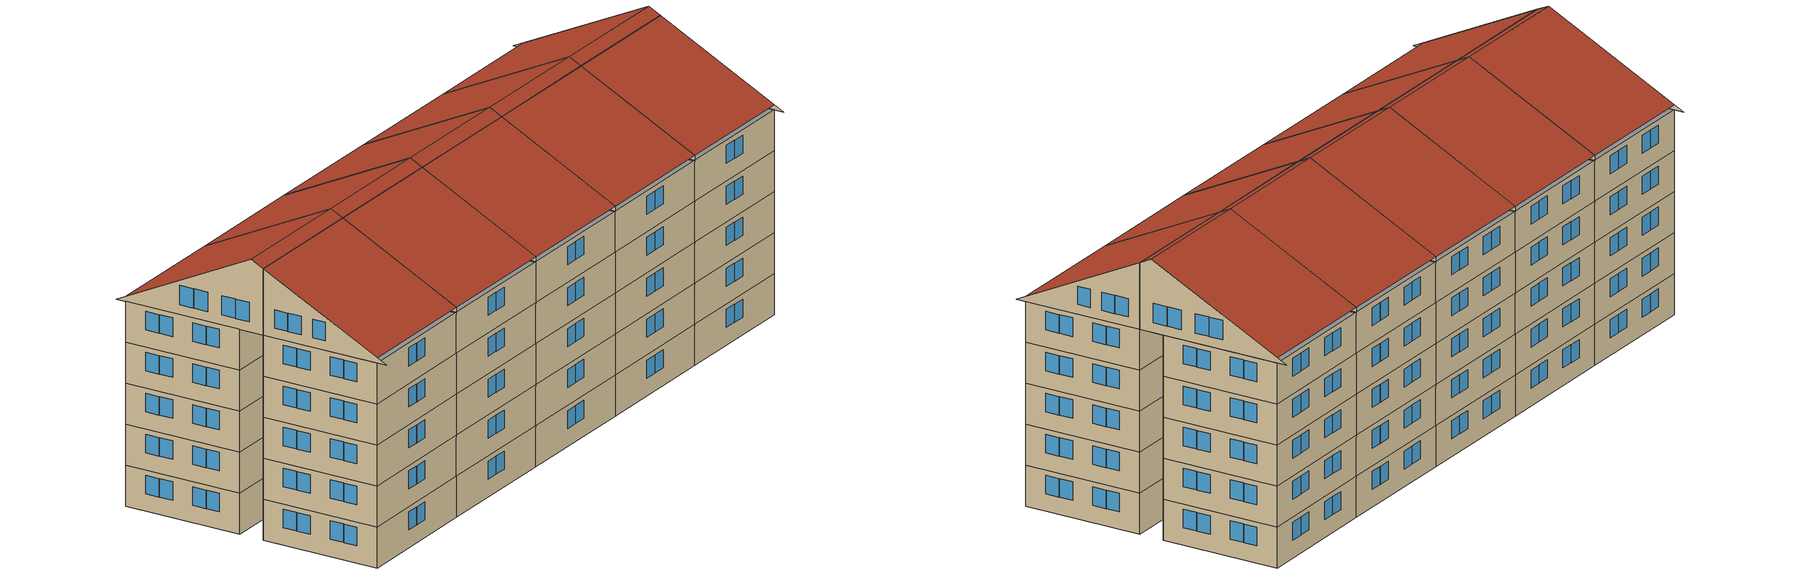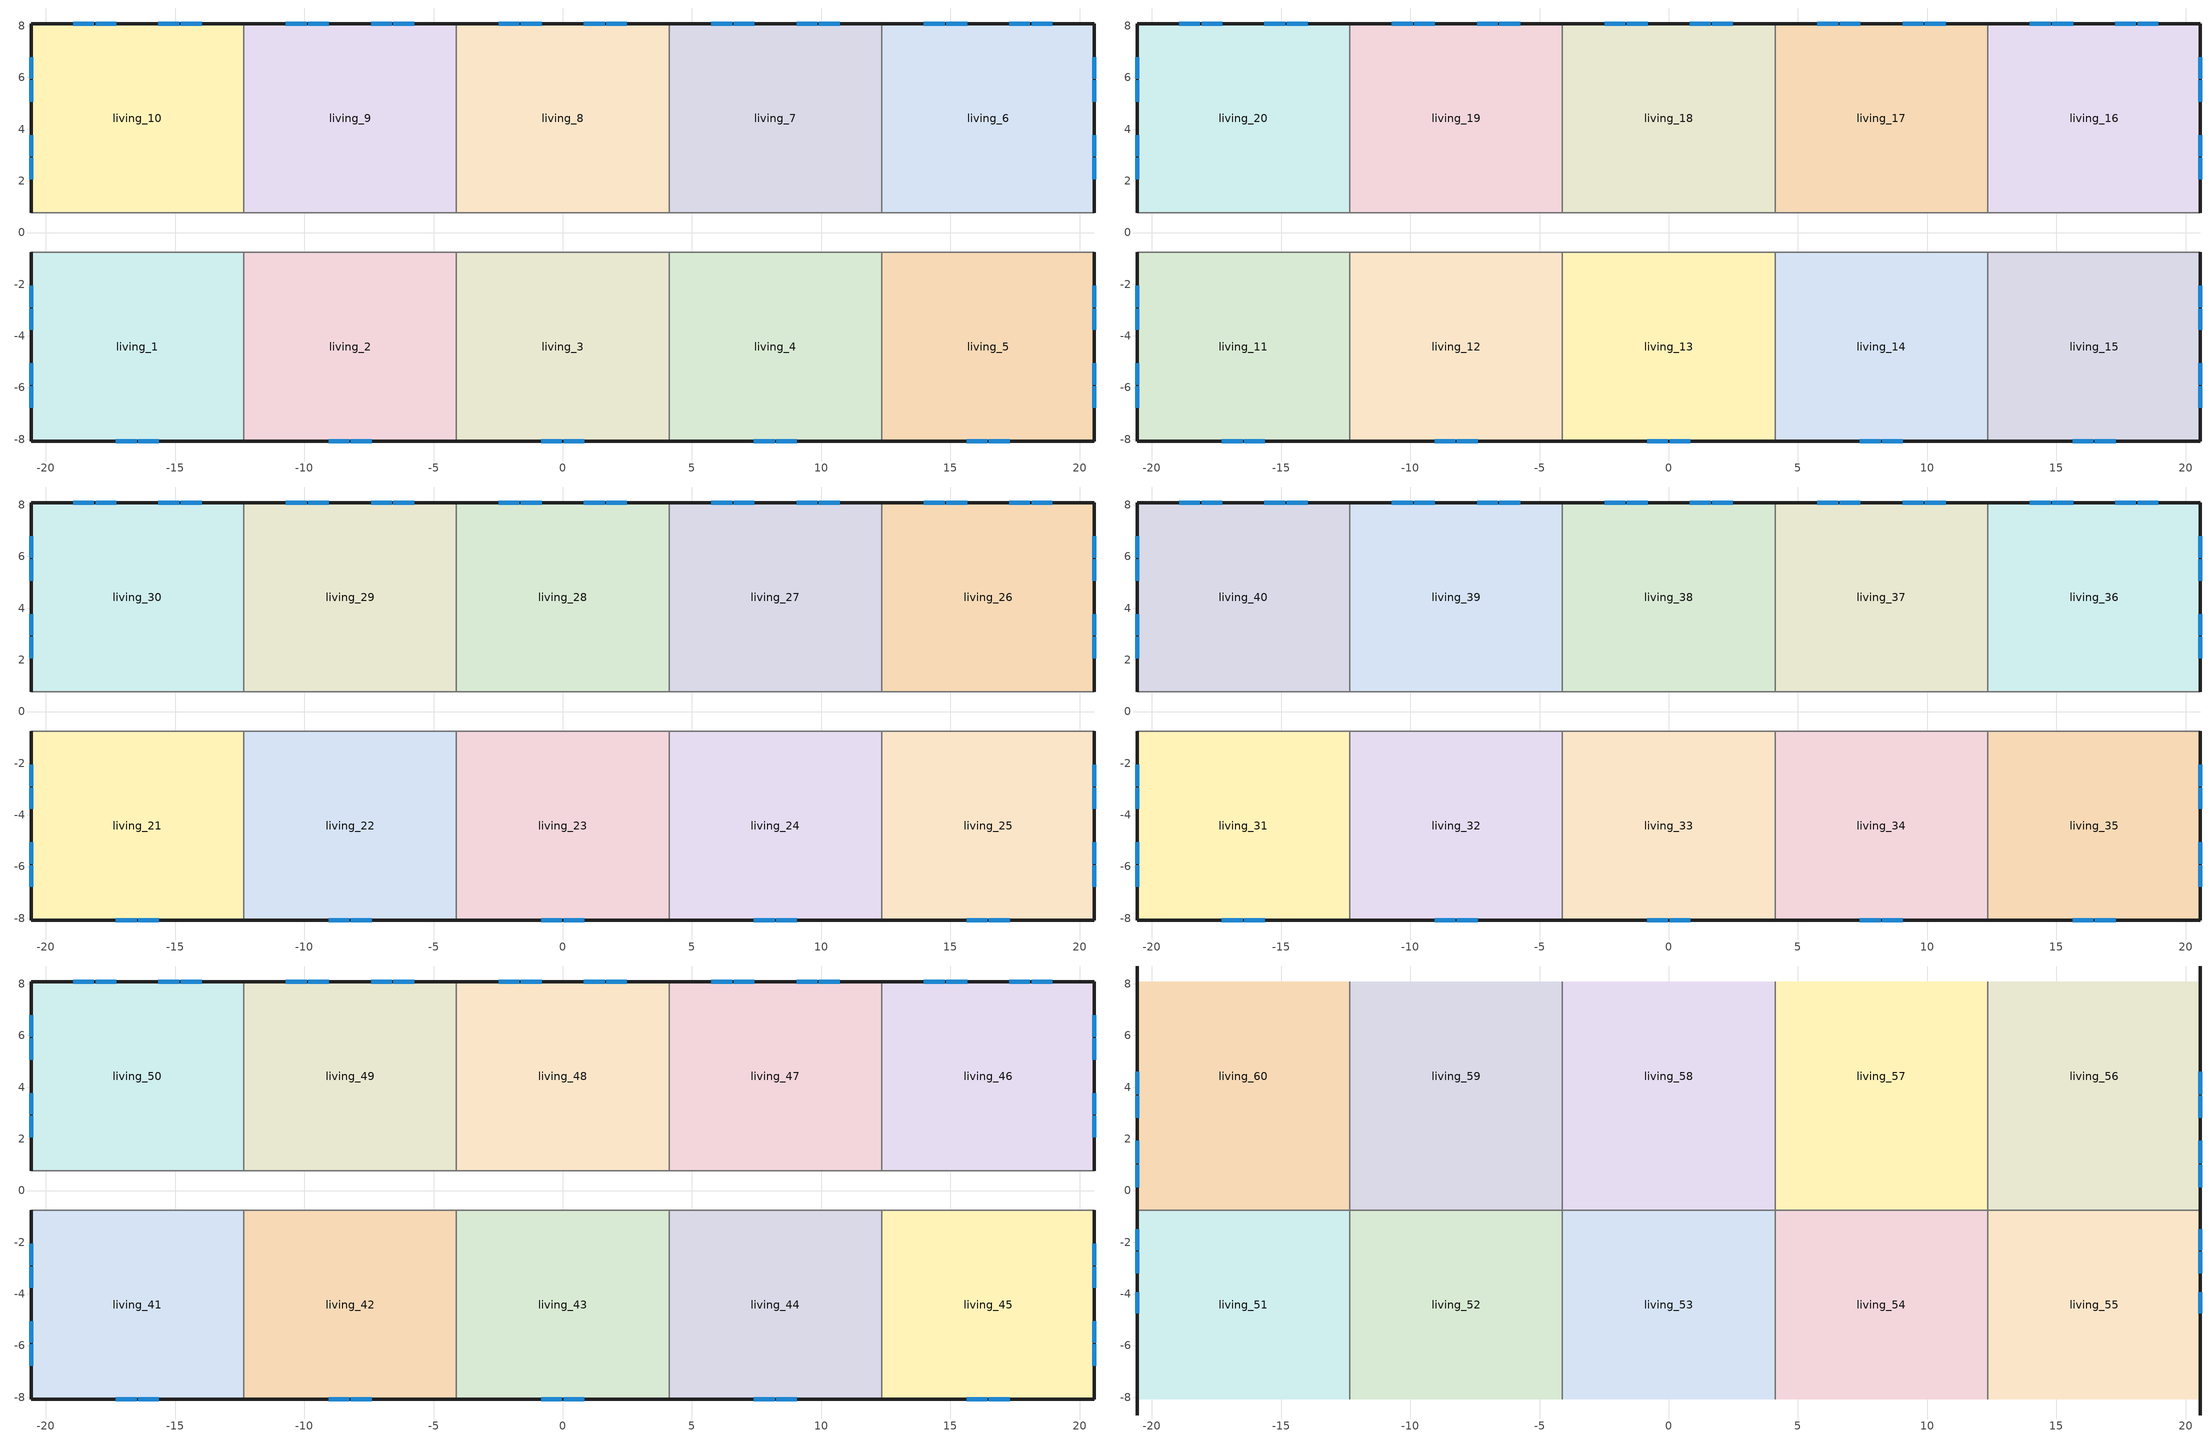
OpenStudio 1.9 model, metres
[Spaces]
living_10
 floor ground (Slab): -12.34,8.08 -12.34,0.76 -20.57,0.76 -20.57,8.08 z0
 wall outside (ExtInsFinWall): -12.34,8.08 -20.57,8.08 -20.57,0.76 z0:2.44
 wall adiabatic (FinUninsFinWall): -12.34,0.76 -20.57,0.76 / -12.34,0.76 -12.34,8.08 z0:2.44
 wall adiabatic (RevFinUninsFinWall): -20.57,0.76 -12.34,0.76 z0:2.44
 window (Left-Glass): -20.57,6.78 -20.57,5.95 / -20.57,2.88 -20.57,2.06 / -20.57,5.89 -20.57,5.07 / -20.57,3.77 -20.57,2.95 z1.03:2.13
 window (Back-Glass): -14.84,8.08 -15.64,8.08 / -18.14,8.08 -18.94,8.08 / -17.27,8.08 -18.08,8.08 / -13.98,8.08 -14.78,8.08 z1.06:2.13
living_1
 floor ground (Slab): -12.34,-0.76 -12.34,-8.08 -20.57,-8.08 -20.57,-0.76 z0
 wall outside (ExtInsFinWall): -20.57,-0.76 -20.57,-8.08 -12.34,-8.08 z0:2.44
 wall adiabatic (FinUninsFinWall): -12.34,-8.08 -12.34,-0.76 -20.57,-0.76 z0:2.44
 wall adiabatic (RevFinUninsFinWall): -20.57,-0.76 -12.34,-0.76 z0:2.44
 window (Left-Glass): -20.57,-5.07 -20.57,-5.89 / -20.57,-5.95 -20.57,-6.78 / -20.57,-2.06 -20.57,-2.88 / -20.57,-2.95 -20.57,-3.77 z1.03:2.13
 window (Front-Glass): -16.43,-8.08 -15.62,-8.08 / -17.29,-8.08 -16.49,-8.08 z1.06:2.13
living_3
 floor ground (Slab): 4.11,-0.76 4.11,-8.08 -4.11,-8.08 -4.11,-0.76 z0
 wall outside (ExtInsFinWall): -4.11,-8.08 4.11,-8.08 z0:2.44
 wall adiabatic (FinUninsFinWall): 4.11,-8.08 4.11,-0.76 / -4.11,-0.76 4.11,-0.76 z0:2.44
 wall adiabatic (RevFinUninsFinWall): 4.11,-0.76 -4.11,-0.76 -4.11,-8.08 z0:2.44
 window (Front-Glass): 0.03,-8.08 0.83,-8.08 / -0.83,-8.08 -0.03,-8.08 z1.06:2.13
living_5
 floor ground (Slab): 20.57,-0.76 20.57,-8.08 12.34,-8.08 12.34,-0.76 z0
 wall outside (ExtInsFinWall): 12.34,-8.08 20.57,-8.08 20.57,-0.76 z0:2.44
 wall adiabatic (RevFinUninsFinWall): 20.57,-0.76 12.34,-0.76 12.34,-8.08 z0:2.44
 wall adiabatic (FinUninsFinWall): 12.34,-0.76 20.57,-0.76 z0:2.44
 window (Right-Glass): 20.57,-6.78 20.57,-5.95 / 20.57,-5.89 20.57,-5.07 / 20.57,-3.77 20.57,-2.95 / 20.57,-2.88 20.57,-2.06 z1.03:2.13
 window (Front-Glass): 15.62,-8.08 16.43,-8.08 / 16.49,-8.08 17.29,-8.08 z1.06:2.13
living_7
 floor ground (Slab): 12.34,8.08 12.34,0.76 4.11,0.76 4.11,8.08 z0
 wall outside (ExtInsFinWall): 12.34,8.08 4.11,8.08 z0:2.44
 wall adiabatic (FinUninsFinWall): 12.34,0.76 12.34,8.08 / 12.34,0.76 4.11,0.76 z0:2.44
 wall adiabatic (RevFinUninsFinWall): 4.11,8.08 4.11,0.76 12.34,0.76 z0:2.44
 window (Back-Glass): 9.85,8.08 9.04,8.08 / 10.71,8.08 9.91,8.08 / 6.55,8.08 5.75,8.08 / 7.41,8.08 6.61,8.08 z1.06:2.13
living_8
 floor ground (Slab): 4.11,8.08 4.11,0.76 -4.11,0.76 -4.11,8.08 z0
 wall outside (ExtInsFinWall): 4.11,8.08 -4.11,8.08 z0:2.44
 wall adiabatic (RevFinUninsFinWall): -4.11,8.08 -4.11,0.76 4.11,0.76 z0:2.44
 wall adiabatic (FinUninsFinWall): 4.11,0.76 4.11,8.08 / 4.11,0.76 -4.11,0.76 z0:2.44
 window (Back-Glass): -1.68,8.08 -2.48,8.08 / 1.62,8.08 0.82,8.08 / 2.48,8.08 1.68,8.08 / -0.82,8.08 -1.62,8.08 z1.06:2.13
living_4
 floor ground (Slab): 12.34,-0.76 12.34,-8.08 4.11,-8.08 4.11,-0.76 z0
 wall outside (ExtInsFinWall): 4.11,-8.08 12.34,-8.08 z0:2.44
 wall adiabatic (FinUninsFinWall): 12.34,-8.08 12.34,-0.76 / 4.11,-0.76 12.34,-0.76 z0:2.44
 wall adiabatic (RevFinUninsFinWall): 12.34,-0.76 4.11,-0.76 4.11,-8.08 z0:2.44
 window (Front-Glass): 7.4,-8.08 8.2,-8.08 / 8.26,-8.08 9.06,-8.08 z1.06:2.13
living_6
 floor ground (Slab): 20.57,8.08 20.57,0.76 12.34,0.76 12.34,8.08 z0
 wall outside (ExtInsFinWall): 20.57,0.76 20.57,8.08 12.34,8.08 z0:2.44
 wall adiabatic (FinUninsFinWall): 20.57,0.76 12.34,0.76 z0:2.44
 wall adiabatic (RevFinUninsFinWall): 12.34,8.08 12.34,0.76 20.57,0.76 z0:2.44
 window (Back-Glass): 15.64,8.08 14.84,8.08 / 18.94,8.08 18.14,8.08 / 14.78,8.08 13.98,8.08 / 18.08,8.08 17.27,8.08 z1.06:2.13
 window (Right-Glass): 20.57,5.95 20.57,6.78 / 20.57,2.95 20.57,3.77 / 20.57,5.07 20.57,5.89 / 20.57,2.06 20.57,2.88 z1.03:2.13
living_2
 floor ground (Slab): -4.11,-0.76 -4.11,-8.08 -12.34,-8.08 -12.34,-0.76 z0
 wall outside (ExtInsFinWall): -12.34,-8.08 -4.11,-8.08 z0:2.44
 wall adiabatic (FinUninsFinWall): -12.34,-0.76 -4.11,-0.76 / -4.11,-8.08 -4.11,-0.76 z0:2.44
 wall adiabatic (RevFinUninsFinWall): -4.11,-0.76 -12.34,-0.76 -12.34,-8.08 z0:2.44
 window (Front-Glass): -9.06,-8.08 -8.26,-8.08 / -8.2,-8.08 -7.4,-8.08 z1.06:2.13
living_9
 floor ground (Slab): -4.11,8.08 -4.11,0.76 -12.34,0.76 -12.34,8.08 z0
 wall outside (ExtInsFinWall): -4.11,8.08 -12.34,8.08 z0:2.44
 wall adiabatic (RevFinUninsFinWall): -12.34,8.08 -12.34,0.76 -4.11,0.76 z0:2.44
 wall adiabatic (FinUninsFinWall): -4.11,0.76 -4.11,8.08 / -4.11,0.76 -12.34,0.76 z0:2.44
 window (Back-Glass): -5.75,8.08 -6.55,8.08 / -9.91,8.08 -10.71,8.08 / -9.04,8.08 -9.85,8.08 / -6.61,8.08 -7.41,8.08 z1.06:2.13
living_13
 floor adiabatic (FinUninsFinFloor): 4.11,-0.76 4.11,-8.08 -4.11,-8.08 -4.11,-0.76 z2.44
 wall outside (ExtInsFinWall): -4.11,-8.08 4.11,-8.08 z2.44:4.88
 wall adiabatic (RevFinUninsFinWall): 4.11,-0.76 -4.11,-0.76 -4.11,-8.08 z2.44:4.88
 wall adiabatic (FinUninsFinWall): -4.11,-0.76 4.11,-0.76 / 4.11,-8.08 4.11,-0.76 z2.44:4.88
 window (Front-Glass): 0.03,-8.08 0.83,-8.08 / -0.83,-8.08 -0.03,-8.08 z3.5:4.57
living_20
 floor adiabatic (FinUninsFinFloor): -12.34,8.08 -12.34,0.76 -20.57,0.76 -20.57,8.08 z2.44
 wall outside (ExtInsFinWall): -12.34,8.08 -20.57,8.08 -20.57,0.76 z2.44:4.88
 wall adiabatic (RevFinUninsFinWall): -20.57,0.76 -12.34,0.76 z2.44:4.88
 wall adiabatic (FinUninsFinWall): -12.34,0.76 -20.57,0.76 / -12.34,0.76 -12.34,8.08 z2.44:4.88
 window (Back-Glass): -18.14,8.08 -18.94,8.08 / -14.84,8.08 -15.64,8.08 / -13.98,8.08 -14.78,8.08 / -17.27,8.08 -18.08,8.08 z3.5:4.57
 window (Left-Glass): -20.57,6.78 -20.57,5.95 / -20.57,5.89 -20.57,5.07 / -20.57,3.77 -20.57,2.95 / -20.57,2.88 -20.57,2.06 z3.47:4.57
living_18
 floor adiabatic (FinUninsFinFloor): 4.11,8.08 4.11,0.76 -4.11,0.76 -4.11,8.08 z2.44
 wall outside (ExtInsFinWall): 4.11,8.08 -4.11,8.08 z2.44:4.88
 wall adiabatic (RevFinUninsFinWall): -4.11,8.08 -4.11,0.76 4.11,0.76 z2.44:4.88
 wall adiabatic (FinUninsFinWall): 4.11,0.76 4.11,8.08 / 4.11,0.76 -4.11,0.76 z2.44:4.88
 window (Back-Glass): 2.48,8.08 1.68,8.08 / -0.82,8.08 -1.62,8.08 / 1.62,8.08 0.82,8.08 / -1.68,8.08 -2.48,8.08 z3.5:4.57
living_17
 floor adiabatic (FinUninsFinFloor): 12.34,8.08 12.34,0.76 4.11,0.76 4.11,8.08 z2.44
 wall outside (ExtInsFinWall): 12.34,8.08 4.11,8.08 z2.44:4.88
 wall adiabatic (RevFinUninsFinWall): 4.11,8.08 4.11,0.76 12.34,0.76 z2.44:4.88
 wall adiabatic (FinUninsFinWall): 12.34,0.76 4.11,0.76 / 12.34,0.76 12.34,8.08 z2.44:4.88
 window (Back-Glass): 9.85,8.08 9.04,8.08 / 6.55,8.08 5.75,8.08 / 10.71,8.08 9.91,8.08 / 7.41,8.08 6.61,8.08 z3.5:4.57
living_15
 floor adiabatic (FinUninsFinFloor): 20.57,-0.76 20.57,-8.08 12.34,-8.08 12.34,-0.76 z2.44
 wall outside (ExtInsFinWall): 12.34,-8.08 20.57,-8.08 20.57,-0.76 z2.44:4.88
 wall adiabatic (RevFinUninsFinWall): 20.57,-0.76 12.34,-0.76 12.34,-8.08 z2.44:4.88
 wall adiabatic (FinUninsFinWall): 12.34,-0.76 20.57,-0.76 z2.44:4.88
 window (Front-Glass): 16.49,-8.08 17.29,-8.08 / 15.62,-8.08 16.43,-8.08 z3.5:4.57
 window (Right-Glass): 20.57,-3.77 20.57,-2.95 / 20.57,-5.89 20.57,-5.07 / 20.57,-6.78 20.57,-5.95 / 20.57,-2.88 20.57,-2.06 z3.47:4.57
living_12
 floor adiabatic (FinUninsFinFloor): -4.11,-0.76 -4.11,-8.08 -12.34,-8.08 -12.34,-0.76 z2.44
 wall outside (ExtInsFinWall): -12.34,-8.08 -4.11,-8.08 z2.44:4.88
 wall adiabatic (FinUninsFinWall): -12.34,-0.76 -4.11,-0.76 / -4.11,-8.08 -4.11,-0.76 z2.44:4.88
 wall adiabatic (RevFinUninsFinWall): -4.11,-0.76 -12.34,-0.76 -12.34,-8.08 z2.44:4.88
 window (Front-Glass): -8.2,-8.08 -7.4,-8.08 / -9.06,-8.08 -8.26,-8.08 z3.5:4.57
living_11
 floor adiabatic (FinUninsFinFloor): -12.34,-0.76 -12.34,-8.08 -20.57,-8.08 -20.57,-0.76 z2.44
 wall outside (ExtInsFinWall): -20.57,-0.76 -20.57,-8.08 -12.34,-8.08 z2.44:4.88
 wall adiabatic (FinUninsFinWall): -12.34,-8.08 -12.34,-0.76 -20.57,-0.76 z2.44:4.88
 wall adiabatic (RevFinUninsFinWall): -20.57,-0.76 -12.34,-0.76 z2.44:4.88
 window (Left-Glass): -20.57,-2.06 -20.57,-2.88 / -20.57,-5.07 -20.57,-5.89 / -20.57,-2.95 -20.57,-3.77 / -20.57,-5.95 -20.57,-6.78 z3.47:4.57
 window (Front-Glass): -17.29,-8.08 -16.49,-8.08 / -16.43,-8.08 -15.62,-8.08 z3.5:4.57
living_14
 floor adiabatic (FinUninsFinFloor): 12.34,-0.76 12.34,-8.08 4.11,-8.08 4.11,-0.76 z2.44
 wall outside (ExtInsFinWall): 4.11,-8.08 12.34,-8.08 z2.44:4.88
 wall adiabatic (RevFinUninsFinWall): 12.34,-0.76 4.11,-0.76 4.11,-8.08 z2.44:4.88
 wall adiabatic (FinUninsFinWall): 12.34,-8.08 12.34,-0.76 / 4.11,-0.76 12.34,-0.76 z2.44:4.88
 window (Front-Glass): 8.26,-8.08 9.06,-8.08 / 7.4,-8.08 8.2,-8.08 z3.5:4.57
living_19
 floor adiabatic (FinUninsFinFloor): -4.11,8.08 -4.11,0.76 -12.34,0.76 -12.34,8.08 z2.44
 wall outside (ExtInsFinWall): -4.11,8.08 -12.34,8.08 z2.44:4.88
 wall adiabatic (RevFinUninsFinWall): -12.34,8.08 -12.34,0.76 -4.11,0.76 z2.44:4.88
 wall adiabatic (FinUninsFinWall): -4.11,0.76 -4.11,8.08 / -4.11,0.76 -12.34,0.76 z2.44:4.88
 window (Back-Glass): -5.75,8.08 -6.55,8.08 / -6.61,8.08 -7.41,8.08 / -9.04,8.08 -9.85,8.08 / -9.91,8.08 -10.71,8.08 z3.5:4.57
living_16
 floor adiabatic (FinUninsFinFloor): 20.57,8.08 20.57,0.76 12.34,0.76 12.34,8.08 z2.44
 wall outside (ExtInsFinWall): 20.57,0.76 20.57,8.08 12.34,8.08 z2.44:4.88
 wall adiabatic (RevFinUninsFinWall): 12.34,8.08 12.34,0.76 20.57,0.76 z2.44:4.88
 wall adiabatic (FinUninsFinWall): 20.57,0.76 12.34,0.76 z2.44:4.88
 window (Right-Glass): 20.57,2.95 20.57,3.77 / 20.57,5.07 20.57,5.89 / 20.57,2.06 20.57,2.88 / 20.57,5.95 20.57,6.78 z3.47:4.57
 window (Back-Glass): 15.64,8.08 14.84,8.08 / 18.94,8.08 18.14,8.08 / 14.78,8.08 13.98,8.08 / 18.08,8.08 17.27,8.08 z3.5:4.57
living_21
 floor adiabatic (FinUninsFinFloor): -12.34,-0.76 -12.34,-8.08 -20.57,-8.08 -20.57,-0.76 z4.88
 wall outside (ExtInsFinWall): -20.57,-0.76 -20.57,-8.08 -12.34,-8.08 z4.88:7.32
 wall adiabatic (FinUninsFinWall): -12.34,-8.08 -12.34,-0.76 -20.57,-0.76 z4.88:7.32
 wall adiabatic (RevFinUninsFinWall): -20.57,-0.76 -12.34,-0.76 z4.88:7.32
 window (Left-Glass): -20.57,-2.95 -20.57,-3.77 / -20.57,-5.95 -20.57,-6.78 / -20.57,-2.06 -20.57,-2.88 / -20.57,-5.07 -20.57,-5.89 z5.91:7.01
 window (Front-Glass): -16.43,-8.08 -15.62,-8.08 / -17.29,-8.08 -16.49,-8.08 z5.94:7.01
living_30
 floor adiabatic (FinUninsFinFloor): -12.34,8.08 -12.34,0.76 -20.57,0.76 -20.57,8.08 z4.88
 wall outside (ExtInsFinWall): -12.34,8.08 -20.57,8.08 -20.57,0.76 z4.88:7.32
 wall adiabatic (RevFinUninsFinWall): -20.57,0.76 -12.34,0.76 z4.88:7.32
 wall adiabatic (FinUninsFinWall): -12.34,0.76 -20.57,0.76 / -12.34,0.76 -12.34,8.08 z4.88:7.32
 window (Back-Glass): -14.84,8.08 -15.64,8.08 / -17.27,8.08 -18.08,8.08 / -13.98,8.08 -14.78,8.08 / -18.14,8.08 -18.94,8.08 z5.94:7.01
 window (Left-Glass): -20.57,2.88 -20.57,2.06 / -20.57,6.78 -20.57,5.95 / -20.57,3.77 -20.57,2.95 / -20.57,5.89 -20.57,5.07 z5.91:7.01
living_29
 floor adiabatic (FinUninsFinFloor): -4.11,8.08 -4.11,0.76 -12.34,0.76 -12.34,8.08 z4.88
 wall outside (ExtInsFinWall): -4.11,8.08 -12.34,8.08 z4.88:7.32
 wall adiabatic (RevFinUninsFinWall): -12.34,8.08 -12.34,0.76 -4.11,0.76 z4.88:7.32
 wall adiabatic (FinUninsFinWall): -4.11,0.76 -4.11,8.08 / -4.11,0.76 -12.34,0.76 z4.88:7.32
 window (Back-Glass): -9.04,8.08 -9.85,8.08 / -5.75,8.08 -6.55,8.08 / -6.61,8.08 -7.41,8.08 / -9.91,8.08 -10.71,8.08 z5.94:7.01
living_26
 floor adiabatic (FinUninsFinFloor): 20.57,8.08 20.57,0.76 12.34,0.76 12.34,8.08 z4.88
 wall outside (ExtInsFinWall): 20.57,0.76 20.57,8.08 12.34,8.08 z4.88:7.32
 wall adiabatic (RevFinUninsFinWall): 12.34,8.08 12.34,0.76 20.57,0.76 z4.88:7.32
 wall adiabatic (FinUninsFinWall): 20.57,0.76 12.34,0.76 z4.88:7.32
 window (Back-Glass): 18.08,8.08 17.27,8.08 / 18.94,8.08 18.14,8.08 / 14.78,8.08 13.98,8.08 / 15.64,8.08 14.84,8.08 z5.94:7.01
 window (Right-Glass): 20.57,5.07 20.57,5.89 / 20.57,5.95 20.57,6.78 / 20.57,2.95 20.57,3.77 / 20.57,2.06 20.57,2.88 z5.91:7.01
living_27
 floor adiabatic (FinUninsFinFloor): 12.34,8.08 12.34,0.76 4.11,0.76 4.11,8.08 z4.88
 wall outside (ExtInsFinWall): 12.34,8.08 4.11,8.08 z4.88:7.32
 wall adiabatic (FinUninsFinWall): 12.34,0.76 4.11,0.76 / 12.34,0.76 12.34,8.08 z4.88:7.32
 wall adiabatic (RevFinUninsFinWall): 4.11,8.08 4.11,0.76 12.34,0.76 z4.88:7.32
 window (Back-Glass): 6.55,8.08 5.75,8.08 / 7.41,8.08 6.61,8.08 / 10.71,8.08 9.91,8.08 / 9.85,8.08 9.04,8.08 z5.94:7.01
living_25
 floor adiabatic (FinUninsFinFloor): 20.57,-0.76 20.57,-8.08 12.34,-8.08 12.34,-0.76 z4.88
 wall outside (ExtInsFinWall): 12.34,-8.08 20.57,-8.08 20.57,-0.76 z4.88:7.32
 wall adiabatic (RevFinUninsFinWall): 20.57,-0.76 12.34,-0.76 12.34,-8.08 z4.88:7.32
 wall adiabatic (FinUninsFinWall): 12.34,-0.76 20.57,-0.76 z4.88:7.32
 window (Front-Glass): 16.49,-8.08 17.29,-8.08 / 15.62,-8.08 16.43,-8.08 z5.94:7.01
 window (Right-Glass): 20.57,-6.78 20.57,-5.95 / 20.57,-5.89 20.57,-5.07 / 20.57,-3.77 20.57,-2.95 / 20.57,-2.88 20.57,-2.06 z5.91:7.01
living_28
 floor adiabatic (FinUninsFinFloor): 4.11,8.08 4.11,0.76 -4.11,0.76 -4.11,8.08 z4.88
 wall outside (ExtInsFinWall): 4.11,8.08 -4.11,8.08 z4.88:7.32
 wall adiabatic (FinUninsFinWall): 4.11,0.76 4.11,8.08 / 4.11,0.76 -4.11,0.76 z4.88:7.32
 wall adiabatic (RevFinUninsFinWall): -4.11,8.08 -4.11,0.76 4.11,0.76 z4.88:7.32
 window (Back-Glass): 1.62,8.08 0.82,8.08 / -1.68,8.08 -2.48,8.08 / 2.48,8.08 1.68,8.08 / -0.82,8.08 -1.62,8.08 z5.94:7.01
living_22
 floor adiabatic (FinUninsFinFloor): -4.11,-0.76 -4.11,-8.08 -12.34,-8.08 -12.34,-0.76 z4.88
 wall outside (ExtInsFinWall): -12.34,-8.08 -4.11,-8.08 z4.88:7.32
 wall adiabatic (FinUninsFinWall): -12.34,-0.76 -4.11,-0.76 / -4.11,-8.08 -4.11,-0.76 z4.88:7.32
 wall adiabatic (RevFinUninsFinWall): -4.11,-0.76 -12.34,-0.76 -12.34,-8.08 z4.88:7.32
 window (Front-Glass): -8.2,-8.08 -7.4,-8.08 / -9.06,-8.08 -8.26,-8.08 z5.94:7.01
living_23
 floor adiabatic (FinUninsFinFloor): 4.11,-0.76 4.11,-8.08 -4.11,-8.08 -4.11,-0.76 z4.88
 wall outside (ExtInsFinWall): -4.11,-8.08 4.11,-8.08 z4.88:7.32
 wall adiabatic (RevFinUninsFinWall): 4.11,-0.76 -4.11,-0.76 -4.11,-8.08 z4.88:7.32
 wall adiabatic (FinUninsFinWall): 4.11,-8.08 4.11,-0.76 / -4.11,-0.76 4.11,-0.76 z4.88:7.32
 window (Front-Glass): -0.83,-8.08 -0.03,-8.08 / 0.03,-8.08 0.83,-8.08 z5.94:7.01
living_24
 floor adiabatic (FinUninsFinFloor): 12.34,-0.76 12.34,-8.08 4.11,-8.08 4.11,-0.76 z4.88
 wall outside (ExtInsFinWall): 4.11,-8.08 12.34,-8.08 z4.88:7.32
 wall adiabatic (RevFinUninsFinWall): 12.34,-0.76 4.11,-0.76 4.11,-8.08 z4.88:7.32
 wall adiabatic (FinUninsFinWall): 12.34,-8.08 12.34,-0.76 / 4.11,-0.76 12.34,-0.76 z4.88:7.32
 window (Front-Glass): 8.26,-8.08 9.06,-8.08 / 7.4,-8.08 8.2,-8.08 z5.94:7.01
living_31
 floor adiabatic (FinUninsFinFloor): -12.34,-0.76 -12.34,-8.08 -20.57,-8.08 -20.57,-0.76 z7.32
 wall outside (ExtInsFinWall): -20.57,-0.76 -20.57,-8.08 -12.34,-8.08 z7.32:9.75
 wall adiabatic (FinUninsFinWall): -12.34,-8.08 -12.34,-0.76 -20.57,-0.76 z7.32:9.75
 wall adiabatic (RevFinUninsFinWall): -20.57,-0.76 -12.34,-0.76 z7.32:9.75
 window (Left-Glass): -20.57,-5.95 -20.57,-6.78 / -20.57,-2.95 -20.57,-3.77 / -20.57,-2.06 -20.57,-2.88 / -20.57,-5.07 -20.57,-5.89 z8.35:9.45
 window (Front-Glass): -17.29,-8.08 -16.49,-8.08 / -16.43,-8.08 -15.62,-8.08 z8.38:9.45
living_36
 floor adiabatic (FinUninsFinFloor): 20.57,8.08 20.57,0.76 12.34,0.76 12.34,8.08 z7.32
 wall outside (ExtInsFinWall): 20.57,0.76 20.57,8.08 12.34,8.08 z7.32:9.75
 wall adiabatic (RevFinUninsFinWall): 12.34,8.08 12.34,0.76 20.57,0.76 z7.32:9.75
 wall adiabatic (FinUninsFinWall): 20.57,0.76 12.34,0.76 z7.32:9.75
 window (Back-Glass): 14.78,8.08 13.98,8.08 / 15.64,8.08 14.84,8.08 / 18.94,8.08 18.14,8.08 / 18.08,8.08 17.27,8.08 z8.38:9.45
 window (Right-Glass): 20.57,2.06 20.57,2.88 / 20.57,5.07 20.57,5.89 / 20.57,5.95 20.57,6.78 / 20.57,2.95 20.57,3.77 z8.35:9.45
living_37
 floor adiabatic (FinUninsFinFloor): 12.34,8.08 12.34,0.76 4.11,0.76 4.11,8.08 z7.32
 wall outside (ExtInsFinWall): 12.34,8.08 4.11,8.08 z7.32:9.75
 wall adiabatic (RevFinUninsFinWall): 4.11,8.08 4.11,0.76 12.34,0.76 z7.32:9.75
 wall adiabatic (FinUninsFinWall): 12.34,0.76 12.34,8.08 / 12.34,0.76 4.11,0.76 z7.32:9.75
 window (Back-Glass): 9.85,8.08 9.04,8.08 / 7.41,8.08 6.61,8.08 / 10.71,8.08 9.91,8.08 / 6.55,8.08 5.75,8.08 z8.38:9.45
living_35
 floor adiabatic (FinUninsFinFloor): 20.57,-0.76 20.57,-8.08 12.34,-8.08 12.34,-0.76 z7.32
 wall outside (ExtInsFinWall): 12.34,-8.08 20.57,-8.08 20.57,-0.76 z7.32:9.75
 wall adiabatic (RevFinUninsFinWall): 20.57,-0.76 12.34,-0.76 12.34,-8.08 z7.32:9.75
 wall adiabatic (FinUninsFinWall): 12.34,-0.76 20.57,-0.76 z7.32:9.75
 window (Right-Glass): 20.57,-6.78 20.57,-5.95 / 20.57,-3.77 20.57,-2.95 / 20.57,-2.88 20.57,-2.06 / 20.57,-5.89 20.57,-5.07 z8.35:9.45
 window (Front-Glass): 16.49,-8.08 17.29,-8.08 / 15.62,-8.08 16.43,-8.08 z8.38:9.45
living_40
 floor adiabatic (FinUninsFinFloor): -12.34,8.08 -12.34,0.76 -20.57,0.76 -20.57,8.08 z7.32
 wall outside (ExtInsFinWall): -12.34,8.08 -20.57,8.08 -20.57,0.76 z7.32:9.75
 wall adiabatic (FinUninsFinWall): -12.34,0.76 -20.57,0.76 / -12.34,0.76 -12.34,8.08 z7.32:9.75
 wall adiabatic (RevFinUninsFinWall): -20.57,0.76 -12.34,0.76 z7.32:9.75
 window (Left-Glass): -20.57,2.88 -20.57,2.06 / -20.57,5.89 -20.57,5.07 / -20.57,3.77 -20.57,2.95 / -20.57,6.78 -20.57,5.95 z8.35:9.45
 window (Back-Glass): -17.27,8.08 -18.08,8.08 / -14.84,8.08 -15.64,8.08 / -13.98,8.08 -14.78,8.08 / -18.14,8.08 -18.94,8.08 z8.38:9.45
living_33
 floor adiabatic (FinUninsFinFloor): 4.11,-0.76 4.11,-8.08 -4.11,-8.08 -4.11,-0.76 z7.32
 wall outside (ExtInsFinWall): -4.11,-8.08 4.11,-8.08 z7.32:9.75
 wall adiabatic (FinUninsFinWall): -4.11,-0.76 4.11,-0.76 / 4.11,-8.08 4.11,-0.76 z7.32:9.75
 wall adiabatic (RevFinUninsFinWall): 4.11,-0.76 -4.11,-0.76 -4.11,-8.08 z7.32:9.75
 window (Front-Glass): 0.03,-8.08 0.83,-8.08 / -0.83,-8.08 -0.03,-8.08 z8.38:9.45
living_38
 floor adiabatic (FinUninsFinFloor): 4.11,8.08 4.11,0.76 -4.11,0.76 -4.11,8.08 z7.32
 wall outside (ExtInsFinWall): 4.11,8.08 -4.11,8.08 z7.32:9.75
 wall adiabatic (FinUninsFinWall): 4.11,0.76 -4.11,0.76 / 4.11,0.76 4.11,8.08 z7.32:9.75
 wall adiabatic (RevFinUninsFinWall): -4.11,8.08 -4.11,0.76 4.11,0.76 z7.32:9.75
 window (Back-Glass): -1.68,8.08 -2.48,8.08 / -0.82,8.08 -1.62,8.08 / 1.62,8.08 0.82,8.08 / 2.48,8.08 1.68,8.08 z8.38:9.45
living_39
 floor adiabatic (FinUninsFinFloor): -4.11,8.08 -4.11,0.76 -12.34,0.76 -12.34,8.08 z7.32
 wall outside (ExtInsFinWall): -4.11,8.08 -12.34,8.08 z7.32:9.75
 wall adiabatic (RevFinUninsFinWall): -12.34,8.08 -12.34,0.76 -4.11,0.76 z7.32:9.75
 wall adiabatic (FinUninsFinWall): -4.11,0.76 -4.11,8.08 / -4.11,0.76 -12.34,0.76 z7.32:9.75
 window (Back-Glass): -9.91,8.08 -10.71,8.08 / -6.61,8.08 -7.41,8.08 / -9.04,8.08 -9.85,8.08 / -5.75,8.08 -6.55,8.08 z8.38:9.45
living_34
 floor adiabatic (FinUninsFinFloor): 12.34,-0.76 12.34,-8.08 4.11,-8.08 4.11,-0.76 z7.32
 wall outside (ExtInsFinWall): 4.11,-8.08 12.34,-8.08 z7.32:9.75
 wall adiabatic (RevFinUninsFinWall): 12.34,-0.76 4.11,-0.76 4.11,-8.08 z7.32:9.75
 wall adiabatic (FinUninsFinWall): 12.34,-8.08 12.34,-0.76 / 4.11,-0.76 12.34,-0.76 z7.32:9.75
 window (Front-Glass): 8.26,-8.08 9.06,-8.08 / 7.4,-8.08 8.2,-8.08 z8.38:9.45
living_32
 floor adiabatic (FinUninsFinFloor): -4.11,-0.76 -4.11,-8.08 -12.34,-8.08 -12.34,-0.76 z7.32
 wall outside (ExtInsFinWall): -12.34,-8.08 -4.11,-8.08 z7.32:9.75
 wall adiabatic (RevFinUninsFinWall): -4.11,-0.76 -12.34,-0.76 -12.34,-8.08 z7.32:9.75
 wall adiabatic (FinUninsFinWall): -12.34,-0.76 -4.11,-0.76 / -4.11,-8.08 -4.11,-0.76 z7.32:9.75
 window (Front-Glass): -8.2,-8.08 -7.4,-8.08 / -9.06,-8.08 -8.26,-8.08 z8.38:9.45
living_45
 floor adiabatic (FinUninsFinFloor): 20.57,-0.76 20.57,-8.08 12.34,-8.08 12.34,-0.76 z9.75
 wall outside (ExtInsFinWall): 12.34,-8.08 20.57,-8.08 20.57,-0.76 z9.75:12.19
 wall adiabatic (FinUninsFinWall): 12.34,-0.76 20.57,-0.76 z9.75:12.19
 wall adiabatic (RevFinUninsFinWall): 20.57,-0.76 12.34,-0.76 12.34,-8.08 z9.75:12.19
 window (Front-Glass): 16.49,-8.08 17.29,-8.08 / 15.62,-8.08 16.43,-8.08 z10.82:11.89
 window (Right-Glass): 20.57,-6.78 20.57,-5.95 / 20.57,-3.77 20.57,-2.95 / 20.57,-2.88 20.57,-2.06 / 20.57,-5.89 20.57,-5.07 z10.79:11.89
living_50
 floor adiabatic (FinUninsFinFloor): -12.34,8.08 -12.34,0.76 -20.57,0.76 -20.57,8.08 z9.75
 wall outside (ExtInsFinWall): -12.34,8.08 -20.57,8.08 -20.57,0.76 z9.75:12.19
 wall adiabatic (FinUninsFinWall): -12.34,0.76 -12.34,8.08 / -12.34,0.76 -20.57,0.76 z9.75:12.19
 wall adiabatic (RevFinUninsFinWall): -20.57,0.76 -12.34,0.76 z9.75:12.19
 window (Back-Glass): -18.14,8.08 -18.94,8.08 / -17.27,8.08 -18.08,8.08 / -13.98,8.08 -14.78,8.08 / -14.84,8.08 -15.64,8.08 z10.82:11.89
 window (Left-Glass): -20.57,2.88 -20.57,2.06 / -20.57,3.77 -20.57,2.95 / -20.57,5.89 -20.57,5.07 / -20.57,6.78 -20.57,5.95 z10.79:11.89
living_49
 floor adiabatic (FinUninsFinFloor): -4.11,8.08 -4.11,0.76 -12.34,0.76 -12.34,8.08 z9.75
 wall outside (ExtInsFinWall): -4.11,8.08 -12.34,8.08 z9.75:12.19
 wall adiabatic (RevFinUninsFinWall): -12.34,8.08 -12.34,0.76 -4.11,0.76 z9.75:12.19
 wall adiabatic (FinUninsFinWall): -4.11,0.76 -12.34,0.76 / -4.11,0.76 -4.11,8.08 z9.75:12.19
 window (Back-Glass): -9.91,8.08 -10.71,8.08 / -9.04,8.08 -9.85,8.08 / -6.61,8.08 -7.41,8.08 / -5.75,8.08 -6.55,8.08 z10.82:11.89
living_42
 floor adiabatic (FinUninsFinFloor): -4.11,-0.76 -4.11,-8.08 -12.34,-8.08 -12.34,-0.76 z9.75
 wall outside (ExtInsFinWall): -12.34,-8.08 -4.11,-8.08 z9.75:12.19
 wall adiabatic (FinUninsFinWall): -4.11,-8.08 -4.11,-0.76 / -12.34,-0.76 -4.11,-0.76 z9.75:12.19
 wall adiabatic (RevFinUninsFinWall): -4.11,-0.76 -12.34,-0.76 -12.34,-8.08 z9.75:12.19
 window (Front-Glass): -9.06,-8.08 -8.26,-8.08 / -8.2,-8.08 -7.4,-8.08 z10.82:11.89
living_44
 floor adiabatic (FinUninsFinFloor): 12.34,-0.76 12.34,-8.08 4.11,-8.08 4.11,-0.76 z9.75
 wall outside (ExtInsFinWall): 4.11,-8.08 12.34,-8.08 z9.75:12.19
 wall adiabatic (RevFinUninsFinWall): 12.34,-0.76 4.11,-0.76 4.11,-8.08 z9.75:12.19
 wall adiabatic (FinUninsFinWall): 4.11,-0.76 12.34,-0.76 / 12.34,-8.08 12.34,-0.76 z9.75:12.19
 window (Front-Glass): 7.4,-8.08 8.2,-8.08 / 8.26,-8.08 9.06,-8.08 z10.82:11.89
living_48
 floor adiabatic (FinUninsFinFloor): 4.11,8.08 4.11,0.76 -4.11,0.76 -4.11,8.08 z9.75
 wall outside (ExtInsFinWall): 4.11,8.08 -4.11,8.08 z9.75:12.19
 wall adiabatic (FinUninsFinWall): 4.11,0.76 -4.11,0.76 / 4.11,0.76 4.11,8.08 z9.75:12.19
 wall adiabatic (RevFinUninsFinWall): -4.11,8.08 -4.11,0.76 4.11,0.76 z9.75:12.19
 window (Back-Glass): -1.68,8.08 -2.48,8.08 / -0.82,8.08 -1.62,8.08 / 2.48,8.08 1.68,8.08 / 1.62,8.08 0.82,8.08 z10.82:11.89
living_43
 floor adiabatic (FinUninsFinFloor): 4.11,-0.76 4.11,-8.08 -4.11,-8.08 -4.11,-0.76 z9.75
 wall outside (ExtInsFinWall): -4.11,-8.08 4.11,-8.08 z9.75:12.19
 wall adiabatic (RevFinUninsFinWall): 4.11,-0.76 -4.11,-0.76 -4.11,-8.08 z9.75:12.19
 wall adiabatic (FinUninsFinWall): 4.11,-8.08 4.11,-0.76 / -4.11,-0.76 4.11,-0.76 z9.75:12.19
 window (Front-Glass): 0.03,-8.08 0.83,-8.08 / -0.83,-8.08 -0.03,-8.08 z10.82:11.89
living_41
 floor adiabatic (FinUninsFinFloor): -12.34,-0.76 -12.34,-8.08 -20.57,-8.08 -20.57,-0.76 z9.75
 wall outside (ExtInsFinWall): -20.57,-0.76 -20.57,-8.08 -12.34,-8.08 z9.75:12.19
 wall adiabatic (RevFinUninsFinWall): -20.57,-0.76 -12.34,-0.76 z9.75:12.19
 wall adiabatic (FinUninsFinWall): -12.34,-8.08 -12.34,-0.76 -20.57,-0.76 z9.75:12.19
 window (Left-Glass): -20.57,-5.95 -20.57,-6.78 / -20.57,-2.06 -20.57,-2.88 / -20.57,-5.07 -20.57,-5.89 / -20.57,-2.95 -20.57,-3.77 z10.79:11.89
 window (Front-Glass): -16.43,-8.08 -15.62,-8.08 / -17.29,-8.08 -16.49,-8.08 z10.82:11.89
living_47
 floor adiabatic (FinUninsFinFloor): 12.34,8.08 12.34,0.76 4.11,0.76 4.11,8.08 z9.75
 wall outside (ExtInsFinWall): 12.34,8.08 4.11,8.08 z9.75:12.19
 wall adiabatic (FinUninsFinWall): 12.34,0.76 4.11,0.76 / 12.34,0.76 12.34,8.08 z9.75:12.19
 wall adiabatic (RevFinUninsFinWall): 4.11,8.08 4.11,0.76 12.34,0.76 z9.75:12.19
 window (Back-Glass): 7.41,8.08 6.61,8.08 / 6.55,8.08 5.75,8.08 / 9.85,8.08 9.04,8.08 / 10.71,8.08 9.91,8.08 z10.82:11.89
living_46
 floor adiabatic (FinUninsFinFloor): 20.57,8.08 20.57,0.76 12.34,0.76 12.34,8.08 z9.75
 wall outside (ExtInsFinWall): 20.57,0.76 20.57,8.08 12.34,8.08 z9.75:12.19
 wall adiabatic (RevFinUninsFinWall): 12.34,8.08 12.34,0.76 20.57,0.76 z9.75:12.19
 wall adiabatic (FinUninsFinWall): 20.57,0.76 12.34,0.76 z9.75:12.19
 window (Right-Glass): 20.57,5.07 20.57,5.89 / 20.57,5.95 20.57,6.78 / 20.57,2.06 20.57,2.88 / 20.57,2.95 20.57,3.77 z10.79:11.89
 window (Back-Glass): 18.94,8.08 18.14,8.08 / 18.08,8.08 17.27,8.08 / 15.64,8.08 14.84,8.08 / 14.78,8.08 13.98,8.08 z10.82:11.89
living_57
 floor adiabatic (FinUninsFinFloor): 12.34,0.76 12.34,-0.76 4.11,-0.76 4.11,0.76 z12.19; 12.34,8.08 12.34,0.76 4.11,0.76 4.11,8.08 z12.19
 wall adiabatic (RevFinUninsFinWall): 12.34,-0.76 4.11,-0.76 z12.19:16.15; 4.11,0,16.54 4.11,-0.76,16.15 4.11,-0.76,12.19 4.11,8.08,12.19 4.11,8.08,12.5
 wall adiabatic (FinUninsFinWall): 12.34,0,16.54 12.34,8.08,12.5 12.34,8.08,12.19 12.34,-0.76,12.19 12.34,-0.76,16.15
 roof outside (FinInsExtRoof): 4.11,0,16.54 4.11,-0.76,16.15 12.34,-0.76,16.15 12.34,0,16.54; 12.34,0,16.54 12.34,8.08,12.5 4.11,8.08,12.5 4.11,0,16.54
living_51
 floor adiabatic (FinUninsFinFloor): -12.34,-0.76 -12.34,-8.08 -20.57,-8.08 -20.57,-0.76 z12.19
 wall outside (ExtInsFinWall): -20.57,-0.76,16.15 -20.57,-0.76,12.19 -20.57,-8.69,12.19
 wall adiabatic (FinUninsFinWall): -20.57,-0.76 -12.34,-0.76 z12.19:16.15; -12.34,-0.76,16.15 -12.34,-0.76,12.19 -12.34,-8.08,12.19 -12.34,-8.08,12.5
 window (Left-Glass): -20.57,-2.38 -20.57,-3.2 / -20.57,-1.5 -20.57,-2.32 / -20.57,-3.93 -20.57,-4.75 z12.76:13.86
 roof outside (FinInsExtRoof): -20.57,-0.76,16.15 -20.57,-8.08,12.5 -12.34,-8.08,12.5 -12.34,-0.76,16.15
living_56
 floor adiabatic (FinUninsFinFloor): 20.57,8.08 20.57,0.76 12.34,0.76 12.34,8.08 z12.19; 20.57,0.76 20.57,-0.76 12.34,-0.76 12.34,0.76 z12.19
 wall outside (ExtInsFinWall): 20.57,0,16.54 20.57,-0.76,16.15 20.57,-0.76,12.19 20.57,8.69,12.19
 wall adiabatic (RevFinUninsFinWall): 20.57,-0.76 12.34,-0.76 z12.19:16.15; 12.34,0,16.54 12.34,-0.76,16.15 12.34,-0.76,12.19 12.34,8.08,12.19 12.34,8.08,12.5
 window (Right-Glass): 20.57,2.81 20.57,3.67 / 20.57,3.73 20.57,4.6 / 20.57,0.13 20.57,0.99 / 20.57,1.05 20.57,1.92 z12.78:13.93
 roof outside (FinInsExtRoof): 20.57,0,16.54 20.57,8.08,12.5 12.34,8.08,12.5 12.34,0,16.54; 12.34,0,16.54 12.34,-0.76,16.15 20.57,-0.76,16.15 20.57,0,16.54
living_60
 floor adiabatic (FinUninsFinFloor): -12.34,8.08 -12.34,0.76 -20.57,0.76 -20.57,8.08 z12.19; -12.34,0.76 -12.34,-0.76 -20.57,-0.76 -20.57,0.76 z12.19
 wall outside (ExtInsFinWall): -20.57,0,16.54 -20.57,8.69,12.19 -20.57,-0.76,12.19 -20.57,-0.76,16.15
 wall adiabatic (RevFinUninsFinWall): -12.34,-0.76 -20.57,-0.76 z12.19:16.15
 wall adiabatic (FinUninsFinWall): -12.34,0,16.54 -12.34,8.08,12.5 -12.34,8.08,12.19 -12.34,-0.76,12.19 -12.34,-0.76,16.15
 window (Left-Glass): -20.57,0.99 -20.57,0.13 / -20.57,3.67 -20.57,2.81 / -20.57,1.92 -20.57,1.05 / -20.57,4.6 -20.57,3.73 z12.78:13.93
 roof outside (FinInsExtRoof): -12.34,0,16.54 -12.34,8.08,12.5 -20.57,8.08,12.5 -20.57,0,16.54; -20.57,0,16.54 -20.57,-0.76,16.15 -12.34,-0.76,16.15 -12.34,0,16.54
living_59
 floor adiabatic (FinUninsFinFloor): -4.11,8.08 -4.11,0.76 -12.34,0.76 -12.34,8.08 z12.19; -4.11,0.76 -4.11,-0.76 -12.34,-0.76 -12.34,0.76 z12.19
 wall adiabatic (RevFinUninsFinWall): -4.11,-0.76 -12.34,-0.76 z12.19:16.15; -12.34,0,16.54 -12.34,-0.76,16.15 -12.34,-0.76,12.19 -12.34,8.08,12.19 -12.34,8.08,12.5
 wall adiabatic (FinUninsFinWall): -4.11,0,16.54 -4.11,8.08,12.5 -4.11,8.08,12.19 -4.11,-0.76,12.19 -4.11,-0.76,16.15
 roof outside (FinInsExtRoof): -4.11,0,16.54 -4.11,8.08,12.5 -12.34,8.08,12.5 -12.34,0,16.54; -12.34,0,16.54 -12.34,-0.76,16.15 -4.11,-0.76,16.15 -4.11,0,16.54
living_55
 floor adiabatic (FinUninsFinFloor): 20.57,-0.76 20.57,-8.08 12.34,-8.08 12.34,-0.76 z12.19
 wall outside (ExtInsFinWall): 20.57,-0.76,16.15 20.57,-8.69,12.19 20.57,-0.76,12.19
 wall adiabatic (RevFinUninsFinWall): 12.34,-0.76,16.15 12.34,-8.08,12.5 12.34,-8.08,12.19 12.34,-0.76,12.19
 wall adiabatic (FinUninsFinWall): 12.34,-0.76 20.57,-0.76 z12.19:16.15
 window (Right-Glass): 20.57,-3.2 20.57,-2.38 / 20.57,-2.32 20.57,-1.5 / 20.57,-4.75 20.57,-3.93 z12.76:13.86
 roof outside (FinInsExtRoof): 12.34,-0.76,16.15 12.34,-8.08,12.5 20.57,-8.08,12.5 20.57,-0.76,16.15
living_52
 floor adiabatic (FinUninsFinFloor): -4.11,-0.76 -4.11,-8.08 -12.34,-8.08 -12.34,-0.76 z12.19
 wall adiabatic (FinUninsFinWall): -12.34,-0.76 -4.11,-0.76 z12.19:16.15; -4.11,-0.76,16.15 -4.11,-0.76,12.19 -4.11,-8.08,12.19 -4.11,-8.08,12.5
 wall adiabatic (RevFinUninsFinWall): -12.34,-0.76,16.15 -12.34,-8.08,12.5 -12.34,-8.08,12.19 -12.34,-0.76,12.19
 roof outside (FinInsExtRoof): -12.34,-0.76,16.15 -12.34,-8.08,12.5 -4.11,-8.08,12.5 -4.11,-0.76,16.15
living_53
 floor adiabatic (FinUninsFinFloor): 4.11,-0.76 4.11,-8.08 -4.11,-8.08 -4.11,-0.76 z12.19
 wall adiabatic (FinUninsFinWall): -4.11,-0.76 4.11,-0.76 z12.19:16.15; 4.11,-0.76,16.15 4.11,-0.76,12.19 4.11,-8.08,12.19 4.11,-8.08,12.5
 wall adiabatic (RevFinUninsFinWall): -4.11,-0.76,16.15 -4.11,-8.08,12.5 -4.11,-8.08,12.19 -4.11,-0.76,12.19
 roof outside (FinInsExtRoof): -4.11,-0.76,16.15 -4.11,-8.08,12.5 4.11,-8.08,12.5 4.11,-0.76,16.15
living_54
 floor adiabatic (FinUninsFinFloor): 12.34,-0.76 12.34,-8.08 4.11,-8.08 4.11,-0.76 z12.19
 wall adiabatic (FinUninsFinWall): 4.11,-0.76 12.34,-0.76 z12.19:16.15; 12.34,-0.76,16.15 12.34,-0.76,12.19 12.34,-8.08,12.19 12.34,-8.08,12.5
 wall adiabatic (RevFinUninsFinWall): 4.11,-0.76,16.15 4.11,-8.08,12.5 4.11,-8.08,12.19 4.11,-0.76,12.19
 roof outside (FinInsExtRoof): 4.11,-0.76,16.15 4.11,-8.08,12.5 12.34,-8.08,12.5 12.34,-0.76,16.15
living_58
 floor adiabatic (FinUninsFinFloor): 4.11,0.76 4.11,-0.76 -4.11,-0.76 -4.11,0.76 z12.19; 4.11,8.08 4.11,0.76 -4.11,0.76 -4.11,8.08 z12.19
 wall adiabatic (RevFinUninsFinWall): 4.11,-0.76 -4.11,-0.76 z12.19:16.15; -4.11,0,16.54 -4.11,-0.76,16.15 -4.11,-0.76,12.19 -4.11,8.08,12.19 -4.11,8.08,12.5
 wall adiabatic (FinUninsFinWall): 4.11,0,16.54 4.11,8.08,12.5 4.11,8.08,12.19 4.11,-0.76,12.19 4.11,-0.76,16.15
 roof outside (FinInsExtRoof): -4.11,0,16.54 -4.11,-0.76,16.15 4.11,-0.76,16.15 4.11,0,16.54; 4.11,0,16.54 4.11,8.08,12.5 -4.11,8.08,12.5 -4.11,0,16.54
[Site]
Chicago Ohare Intl Ap: Latitude {deg}=41.98; Longitude {deg}=-87.92; Time Zone {hr}=-6; Elevation {m}=201; Terrain=Suburbs
[Building]
Chicago Ohare Intl Ap IL 39555 sqft: North Axis {deg}=180
[ClimateZones]
Climate Zone Institution Name 1=ASHRAE; Climate Zone Document Name 1=ANSI/ASHRAE Standard 169; Climate Zone Document Year 1=2006; Climate Zone Institution Name 2=CEC; Climate Zone Document Name 2=California Climate Zone Descriptions; Climate Zone Document Year 2=1995
[Construction]
FinUninsFinFloor: CeilingMass, StudandAirFloor, Plywood-3_4in, FloorMass, CarpetBareLayer
Front-Glass: Front-Win
ExtInsFinWall: ExteriorFinish, StudandCavity, ExtWallMass
FinUninsFinWall; RevFinUninsFinWall: PartitionWallMass, StudandAirWall, PartitionWallMass
Left-Glass: Left-Win
Back-Glass: Back-Win
FinInsExtRoof: RoofingMaterial, Plywood-3_4in, RoofIns, CeilingMass
Right-Glass: Right-Win
Slab: Mat-Fic-Slab, SlabSoil-12in, SlabMass, SlabCarpetBareEquivalentMaterial
[Material] Roughness=Rough
Name | Thickness {m} | Conductivity {W/m-K} | Density {kg/m3} | Specific Heat {J/kg-K} | Thermal Absorptance | Solar Absorptance | Visible Absorptance
CeilingMass | 0.0127 | 0.160291 | 801 | 837.4 | 0.9 | 0.3 | 0.1
StudandAirFloor | 0.0889 | 0.448793 | 67.6546 | 1211.1
Plywood-3_4in | 0.01905 | 0.115458 | 512.64 | 1214.23
FloorMass | 0.015875 | 0.115458 | 544.68 | 1214.23 | 0.9 | 0.6
CarpetBareLayer | 0.0127 | 0.0433444 | 54.468 | 1339.84 | 0.9 | 0.9
ExteriorFinish | 0.0254 | 0.649125 | 1281.6 | 879.27 | 0.9 | 0.75 | 0.75
StudandCavity | 0.0889 | 0.0553846 | 162.403 | 1178.92
ExtWallMass; PartitionWallMass | 0.0127 | 0.160291 | 801 | 837.4 | 0.9 | 0.5 | 0.1
StudandAirWall | 0.0889 | 0.442568 | 49.1136 | 1209.74
RoofingMaterial | 0.0094488 | 0.162714 | 1121.4 | 1465.45 | 0.91 | 0.92 | 0.92
RoofIns | 0.1397 | 0.0500576 | 78.34581 | 1123.46
Mat-Fic-Slab | 0.0254 | 0.0168398 | 40.05 | 1214.23
SlabSoil-12in | 0.3048 | 1.731 | 1842.3 | 418.7
SlabMass | 0.1016 | 1.312675 | 2242.8 | 837.4 | 0.9 | 0.6
SlabCarpetBareEquivalentMaterial | 0.0254 | 0.0866804 | 40.05 | 1214.23 | 0.9 | 0.6
[WindowMaterial:SimpleGlazingSystem] U-Factor {W/m2-K}=1.98077; Solar Heat Gain Coefficient=0.309131
Front-Win; Left-Win; Back-Win; Right-Win
[ThermalZone] Multiplier=1; Use Ideal Air Loads=No
Name | Ceiling Height {m} | Volume {m3}
living_57 Thermal Zone; living_56 Thermal Zone; living_60 Thermal Zone; living_59 Thermal Zone; living_58 Thermal Zone | 4.3434 | 135.422
living_45 Thermal Zone; living_31 Thermal Zone; living_32 Thermal Zone; living_21 Thermal Zone; living_33 Thermal Zone; living_13 Thermal Zone; living_36 Thermal Zone; living_10 Thermal Zone; living_50 Thermal Zone; living_1 Thermal Zone; living_20 Thermal Zone; living_30 Thermal Zone; living_49 Thermal Zone; living_29 Thermal Zone; living_42 Thermal Zone; living_26 Thermal Zone; living_3 Thermal Zone; living_37 Thermal Zone; living_18 Thermal Zone; living_44 Thermal Zone; living_48 Thermal Zone; living_23 Thermal Zone; living_17 Thermal Zone; living_35 Thermal Zone; living_5 Thermal Zone; living_40 Thermal Zone; living_7 Thermal Zone; living_43 Thermal Zone; living_38 Thermal Zone; living_8 Thermal Zone; living_4 Thermal Zone; living_39 Thermal Zone; living_15 Thermal Zone; living_12 Thermal Zone; living_41 Thermal Zone; living_27 Thermal Zone; living_11 Thermal Zone; living_14 Thermal Zone; living_6 Thermal Zone; living_19 Thermal Zone; living_22 Thermal Zone; living_25 Thermal Zone; living_28 Thermal Zone; living_16 Thermal Zone; living_34 Thermal Zone; living_47 Thermal Zone; living_24 Thermal Zone; living_46 Thermal Zone; living_2 Thermal Zone; living_9 Thermal Zone | 2.4384 | 146.795
living_54 Thermal Zone; living_51 Thermal Zone; living_55 Thermal Zone; living_52 Thermal Zone; living_53 Thermal Zone | 3.9624 | 110.096
[Sizing:Zone] Zone Cooling Design Supply Air Temperature {C}=14; Zone Heating Design Supply Air Temperature {C}=40; Zone Cooling Design Supply Air Humidity Ratio {kg-H2O/kg-air}=0.0085; Zone Heating Design Supply Air Humidity Ratio {kg-H2O/kg-air}=0.008; Cooling Design Air Flow Method=DesignDay; Heating Design Air Flow Method=DesignDay
living_57 Thermal Zone; living_45 Thermal Zone; living_31 Thermal Zone; living_32 Thermal Zone; living_54 Thermal Zone; living_21 Thermal Zone; living_51 Thermal Zone; living_33 Thermal Zone; living_13 Thermal Zone; living_36 Thermal Zone; living_10 Thermal Zone; living_50 Thermal Zone; living_56 Thermal Zone; living_1 Thermal Zone; living_20 Thermal Zone; living_30 Thermal Zone; living_60 Thermal Zone; living_49 Thermal Zone; living_59 Thermal Zone; living_29 Thermal Zone; living_42 Thermal Zone; living_26 Thermal Zone; living_3 Thermal Zone; living_37 Thermal Zone; living_18 Thermal Zone; living_44 Thermal Zone; living_48 Thermal Zone; living_23 Thermal Zone; living_17 Thermal Zone; living_35 Thermal Zone; living_5 Thermal Zone; living_55 Thermal Zone; living_40 Thermal Zone; living_7 Thermal Zone; living_43 Thermal Zone; living_38 Thermal Zone; living_8 Thermal Zone; living_4 Thermal Zone; living_52 Thermal Zone; living_39 Thermal Zone; living_15 Thermal Zone; living_12 Thermal Zone; living_41 Thermal Zone; living_53 Thermal Zone; living_27 Thermal Zone; living_11 Thermal Zone; living_14 Thermal Zone; living_6 Thermal Zone; living_19 Thermal Zone; living_22 Thermal Zone; living_25 Thermal Zone; living_28 Thermal Zone; living_16 Thermal Zone; living_34 Thermal Zone; living_47 Thermal Zone; living_58 Thermal Zone; living_24 Thermal Zone; living_46 Thermal Zone; living_2 Thermal Zone; living_9 Thermal Zone
[Space] Space Type=Living
Name | Thermal Zone
living_57 | living_57 Thermal Zone
living_45 | living_45 Thermal Zone
living_31 | living_31 Thermal Zone
living_32 | living_32 Thermal Zone
living_54 | living_54 Thermal Zone
living_21 | living_21 Thermal Zone
living_51 | living_51 Thermal Zone
living_33 | living_33 Thermal Zone
living_13 | living_13 Thermal Zone
living_36 | living_36 Thermal Zone
living_10 | living_10 Thermal Zone
living_50 | living_50 Thermal Zone
living_56 | living_56 Thermal Zone
living_1 | living_1 Thermal Zone
living_20 | living_20 Thermal Zone
living_30 | living_30 Thermal Zone
living_60 | living_60 Thermal Zone
living_49 | living_49 Thermal Zone
living_59 | living_59 Thermal Zone
living_29 | living_29 Thermal Zone
living_42 | living_42 Thermal Zone
living_26 | living_26 Thermal Zone
living_3 | living_3 Thermal Zone
living_37 | living_37 Thermal Zone
living_18 | living_18 Thermal Zone
living_44 | living_44 Thermal Zone
living_48 | living_48 Thermal Zone
living_23 | living_23 Thermal Zone
living_17 | living_17 Thermal Zone
living_35 | living_35 Thermal Zone
living_5 | living_5 Thermal Zone
living_55 | living_55 Thermal Zone
living_40 | living_40 Thermal Zone
living_7 | living_7 Thermal Zone
living_43 | living_43 Thermal Zone
living_38 | living_38 Thermal Zone
living_8 | living_8 Thermal Zone
living_4 | living_4 Thermal Zone
living_52 | living_52 Thermal Zone
living_39 | living_39 Thermal Zone
living_15 | living_15 Thermal Zone
living_12 | living_12 Thermal Zone
living_41 | living_41 Thermal Zone
living_53 | living_53 Thermal Zone
living_27 | living_27 Thermal Zone
living_11 | living_11 Thermal Zone
living_14 | living_14 Thermal Zone
living_6 | living_6 Thermal Zone
living_19 | living_19 Thermal Zone
living_22 | living_22 Thermal Zone
living_25 | living_25 Thermal Zone
living_28 | living_28 Thermal Zone
living_16 | living_16 Thermal Zone
living_34 | living_34 Thermal Zone
living_47 | living_47 Thermal Zone
living_58 | living_58 Thermal Zone
living_24 | living_24 Thermal Zone
living_46 | living_46 Thermal Zone
living_2 | living_2 Thermal Zone
living_9 | living_9 Thermal Zone
[SpaceType]
Living
